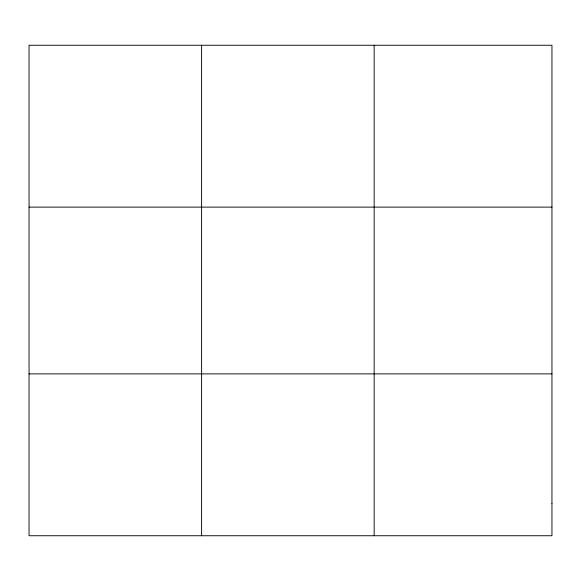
<?xml version="1.0" encoding="UTF-8"?>
<svg xmlns="http://www.w3.org/2000/svg" width="581" height="581" viewBox="0 0 581 581"><rect width="100%" height="100%" fill="white"/><g stroke="black" fill="none" stroke-linecap="round" stroke-linejoin="round"><path stroke-width="0.87" d="M201.607 535.74L201.607 45.26M374.164 535.74L374.164 45.26M29.05 207.119L551.95 207.119M29.05 373.881L551.95 373.881M551.95 503.371L551.95 535.74L29.05 535.74L29.05 45.26L551.95 45.26L551.95 503.371"/></g></svg>
